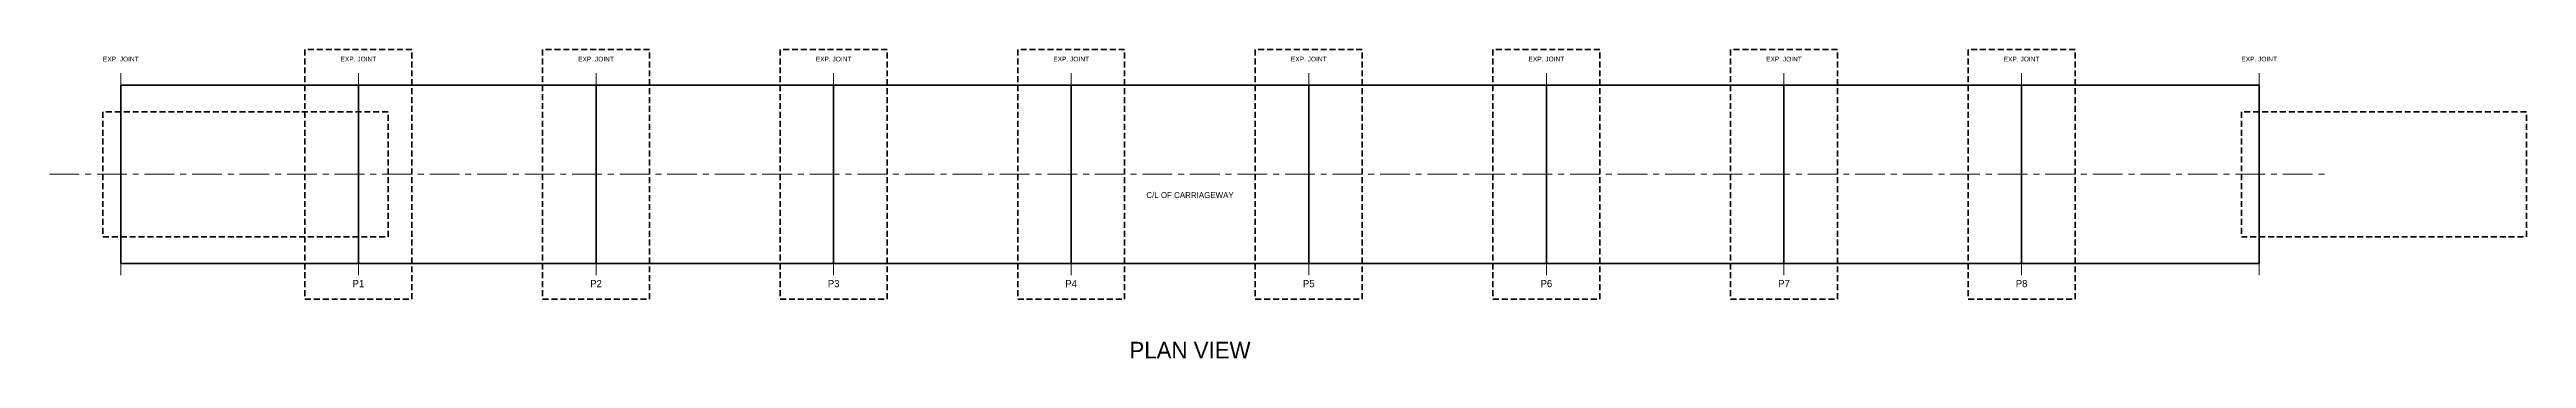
# Model space of a CAD drawing. Header units: metres. Extents: x -26 to 114, y -14 to 131.
# Drawn here: x -3 to 101.2, y -14 to -1 of the extents above.
import ezdxf
from ezdxf.enums import TextEntityAlignment as Align

# ---------------------------------------------------------------- set-up
doc = ezdxf.new("R2010")
doc.units = ezdxf.units.M
doc.linetypes.add('CENTER', pattern=[2, 1.25, -0.25, 0.25, -0.25])
doc.linetypes.add('HIDDEN', pattern=[0.375, 0.25, -0.125])
for name, color, linetype, lineweight in [('A-DIM', 1, 'CONTINUOUS', 18), ('A-GRID', 8, 'CENTER', 15), ('A-TEXT', 7, 'CONTINUOUS', 18), ('S-ABUT', 5, 'CONTINUOUS', 50), ('S-DECK', 4, 'CONTINUOUS', 50), ('S-FNDTN', 2, 'HIDDEN', 35), ('S-PIER', 3, 'CONTINUOUS', 50)]:
    doc.layers.add(name, color=color, linetype=linetype, lineweight=lineweight)

msp = doc.modelspace()

# ---------------------------------------------------------------- linework, layer by layer
at = {"layer": 'A-DIM', "linetype": 'CONTINUOUS'}
for p, q in [((0, -10.5), (0, -2)), ((10, -10.5), (10, -2)), ((20, -10.5), (20, -2)), ((30, -10.5), (30, -2)), ((40, -10.5), (40, -2)), ((50, -10.5), (50, -2)), ((60, -10.5), (60, -2)), ((70, -10.5), (70, -2)), ((80, -10.5), (80, -2)), ((90, -10.5), (90, -2))]:
    msp.add_line(p, q, dxfattribs=at)
at = {"layer": 'A-GRID', "linetype": 'CENTER'}
msp.add_line((-3, -6.25), (93, -6.25), dxfattribs=at)
at = {"layer": 'S-ABUT', "linetype": 'CONTINUOUS'}
for p, q in [((0, -10), (0, -2.5)), ((90, -10), (90, -2.5))]:
    msp.add_line(p, q, dxfattribs=at)
at = {"layer": 'S-DECK', "linetype": 'CONTINUOUS'}
msp.add_lwpolyline([(0, -10), (90, -10), (90, -2.5), (0, -2.5)], close=True, dxfattribs=at)
at = {"layer": 'S-FNDTN', "linetype": 'HIDDEN'}
for points in [[(7.75, -11.5), (12.25, -11.5), (12.25, -1), (7.75, -1)], [(17.75, -11.5), (22.25, -11.5), (22.25, -1), (17.75, -1)], [(27.75, -11.5), (32.25, -11.5), (32.25, -1), (27.75, -1)], [(37.75, -11.5), (42.25, -11.5), (42.25, -1), (37.75, -1)], [(47.75, -11.5), (52.25, -11.5), (52.25, -1), (47.75, -1)], [(57.75, -11.5), (62.25, -11.5), (62.25, -1), (57.75, -1)], [(67.75, -11.5), (72.25, -11.5), (72.25, -1), (67.75, -1)], [(77.75, -11.5), (82.25, -11.5), (82.25, -1), (77.75, -1)], [(-0.75, -8.875), (11.25, -8.875), (11.25, -3.625), (-0.75, -3.625)], [(89.25, -8.875), (101.25, -8.875), (101.25, -3.625), (89.25, -3.625)]]:
    msp.add_lwpolyline(points, close=True, dxfattribs=at)
at = {"layer": 'S-PIER', "linetype": 'CONTINUOUS'}
for p, q in [((10, -10), (10, -2.5)), ((20, -10), (20, -2.5)), ((30, -10), (30, -2.5)), ((40, -10), (40, -2.5)), ((50, -10), (50, -2.5)), ((60, -10), (60, -2.5)), ((70, -10), (70, -2.5)), ((80, -10), (80, -2.5))]:
    msp.add_line(p, q, dxfattribs=at)

# ---------------------------------------------------------------- texts
at = {"layer": 'A-DIM'}
for p in [(0, -1.5), (10, -1.5), (20, -1.5), (30, -1.5), (40, -1.5), (50, -1.5), (60, -1.5), (70, -1.5), (80, -1.5), (90, -1.5)]:
    msp.add_text('EXP. JOINT', height=0.2, dxfattribs=at).set_placement(p, align=Align.CENTER)
at = {"layer": 'A-GRID'}
msp.add_text('C/L OF CARRIAGEWAY', height=0.25, dxfattribs=at).set_placement((45, -7.25), align=Align.CENTER)
at = {"layer": 'A-TEXT'}
for s, height, p in [('P1', 0.3, (10, -11)), ('P2', 0.3, (20, -11)), ('P3', 0.3, (30, -11)), ('P4', 0.3, (40, -11)), ('P5', 0.3, (50, -11)), ('P6', 0.3, (60, -11)), ('P7', 0.3, (70, -11)), ('P8', 0.3, (80, -11)), ('PLAN VIEW', 0.7, (45, -14))]:
    msp.add_text(s, height=height, dxfattribs=at).set_placement(p, align=Align.CENTER)

doc.saveas('drawing.dxf')
